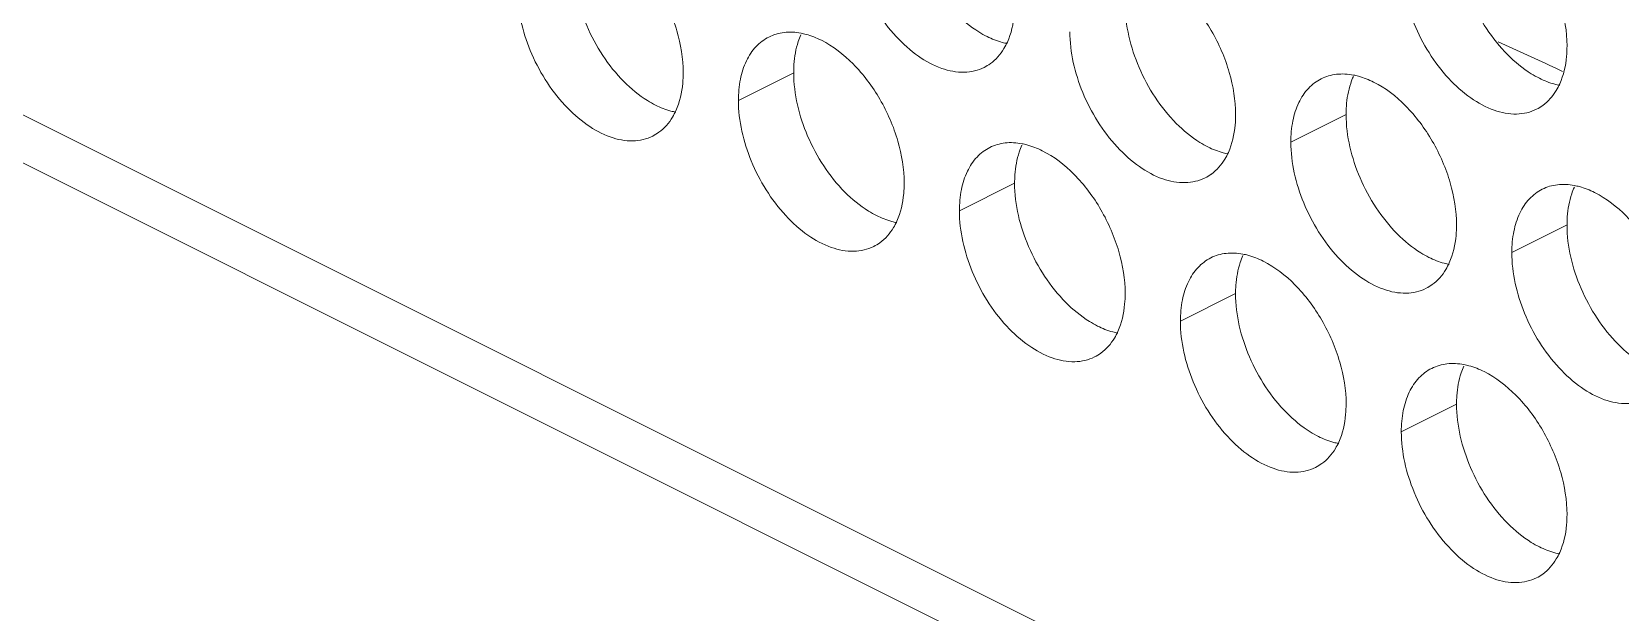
# Model space of a CAD drawing. Header units: millimetres. Extents: x 0 to 2524, y 0 to 1785.
# Drawn here: x 1853.35 to 1869.62, y 761.59 to 767.53 of the extents above; entities that cross this region are included whole.
import ezdxf

# ---------------------------------------------------------------- set-up
doc = ezdxf.new("R2010")
doc.units = ezdxf.units.MM
doc.header["$LTSCALE"] = 0.1
doc.layers.get('0').update_dxf_attribs({"lineweight": 13})
doc.layers.add('标注', color=251, linetype='Continuous', lineweight=9)

msp = doc.modelspace()

# ---------------------------------------------------------------- linework, layer by layer
for p, q in [((1809.244, 788.689), (1899.058, 743.782)), ((1899.37, 743.133), (1809.156, 788.24))]:
    msp.add_line(p, q)
at = {"layer": '标注'}
for p, q in [((1868.969, 767.154), (1869.03, 767.125)), ((1861.157, 767.112), (1860.591, 766.829)), ((1866.814, 766.684), (1866.248, 766.401)), ((1863.419, 765.981), (1862.854, 765.698)), ((1869.076, 765.553), (1868.511, 765.27)), ((1865.682, 764.85), (1865.117, 764.567)), ((1867.945, 763.718), (1867.379, 763.435))]:
    msp.add_line(p, q, dxfattribs=at)
for centre, radius, start, end in [((1861.901, 767.201), 0.734, 155.8796, 161.7803), ((1849.654, 725.947), 45.509, 64.8858, 65.7125), ((1862.905, 767.572), 0.453, 296.5256, 305.9034), ((1867.558, 766.773), 0.734, 155.8796, 161.7803), ((1868.562, 767.143), 0.453, 296.5256, 305.9034), ((1868.562, 767.143), 0.453, 296.5256, 305.9034), ((1859.511, 766.869), 0.453, 296.5256, 305.9034), ((1864.164, 766.07), 0.734, 155.8796, 161.7803), ((1865.168, 766.44), 0.453, 296.5256, 305.9034), ((1869.821, 765.641), 0.734, 155.8796, 161.7803), ((1861.774, 765.738), 0.453, 296.5256, 305.9034), ((1866.427, 764.939), 0.734, 155.8796, 161.7803), ((1867.431, 765.309), 0.453, 296.5256, 305.9034), ((1864.037, 764.606), 0.453, 296.5256, 305.9034), ((1868.689, 763.807), 0.734, 155.8796, 161.7803), ((1866.299, 763.475), 0.453, 296.5256, 305.9034), ((1868.562, 762.343), 0.453, 296.5256, 305.9034)]:
    msp.add_arc(centre, radius, start, end, dxfattribs=at)
for points, knots in [([(1868.228, 768.85), (1868.348, 768.79), (1868.579, 768.61), (1868.845, 768.252), (1869.026, 767.833), (1869.076, 767.532), (1869.076, 767.387)], [0, 0, 0, 0, 0.229676, 0.488215, 0.753207, 1, 1, 1, 1]), ([(1868.228, 768.85), (1868.348, 768.79), (1868.579, 768.61), (1868.845, 768.252), (1869.026, 767.833), (1869.076, 767.532), (1869.076, 767.387)], [0, 0, 0, 0, 0.229676, 0.488215, 0.753207, 1, 1, 1, 1]), ([(1863.108, 767.166), (1863.045, 767.135), (1862.895, 767.101), (1862.657, 767.149), (1862.419, 767.279), (1862.111, 767.557), (1861.825, 768.02), (1861.722, 768.452), (1861.722, 768.664)], [0, 0, 0, 0, 0.090718, 0.191742, 0.308104, 0.439279, 0.725532, 1, 1, 1, 1]), ([(1859.177, 768.576), (1859.298, 768.515), (1859.528, 768.335), (1859.794, 767.977), (1859.975, 767.558), (1860.025, 767.257), (1860.025, 767.112)], [0, 0, 0, 0, 0.229676, 0.488215, 0.753207, 1, 1, 1, 1]), ([(1868.469, 767.296), (1868.307, 767.459), (1868.056, 767.846), (1867.945, 768.297), (1867.945, 768.518)], [0, 0, 0, 0, 0.508684, 1, 1, 1, 1]), ([(1868.469, 767.296), (1868.307, 767.459), (1868.056, 767.846), (1867.945, 768.297), (1867.945, 768.518)], [0, 0, 0, 0, 0.508684, 1, 1, 1, 1]), ([(1859.418, 767.022), (1859.256, 767.184), (1859.005, 767.572), (1858.894, 768.022), (1858.894, 768.244)], [0, 0, 0, 0, 0.508684, 1, 1, 1, 1]), ([(1864.834, 768.147), (1864.954, 768.087), (1865.185, 767.907), (1865.451, 767.549), (1865.632, 767.13), (1865.682, 766.829), (1865.682, 766.684)], [0, 0, 0, 0, 0.229676, 0.488215, 0.753207, 1, 1, 1, 1]), ([(1868.764, 766.738), (1868.702, 766.707), (1868.552, 766.673), (1868.314, 766.72), (1868.076, 766.851), (1867.768, 767.129), (1867.482, 767.591), (1867.379, 768.024), (1867.379, 768.235)], [0, 0, 0, 0, 0.090718, 0.191742, 0.308104, 0.439279, 0.725532, 1, 1, 1, 1]), ([(1868.764, 766.738), (1868.702, 766.707), (1868.552, 766.673), (1868.314, 766.72), (1868.076, 766.851), (1867.768, 767.129), (1867.482, 767.591), (1867.379, 768.024), (1867.379, 768.235)], [0, 0, 0, 0, 0.090718, 0.191742, 0.308104, 0.439279, 0.725532, 1, 1, 1, 1]), ([(1859.713, 766.463), (1859.651, 766.432), (1859.501, 766.398), (1859.263, 766.446), (1859.025, 766.577), (1858.717, 766.854), (1858.431, 767.317), (1858.328, 767.749), (1858.328, 767.961)], [0, 0, 0, 0, 0.090718, 0.191742, 0.308104, 0.439279, 0.725532, 1, 1, 1, 1]), ([(1863.419, 767.815), (1863.419, 767.78), (1863.414, 767.647), (1863.385, 767.515), (1863.345, 767.426)], [0, 0, 0, 0, 0.268874, 1, 1, 1, 1]), ([(1865.075, 766.593), (1864.913, 766.756), (1864.662, 767.143), (1864.551, 767.594), (1864.551, 767.815)], [0, 0, 0, 0, 0.508684, 1, 1, 1, 1]), ([(1863.137, 767.483), (1863.108, 767.497), (1862.99, 767.564), (1862.885, 767.651), (1862.812, 767.725)], [0, 0, 0, 0, 0.235002, 1, 1, 1, 1]), ([(1860.591, 766.829), (1860.591, 766.902), (1860.603, 767.041), (1860.662, 767.231), (1860.761, 767.384), (1860.854, 767.454), (1860.903, 767.478)], [0, 0, 0, 0, 0.289235, 0.54966, 0.782932, 1, 1, 1, 1]), ([(1860.903, 767.478), (1860.951, 767.503), (1861.061, 767.534), (1861.175, 767.528), (1861.232, 767.517)], [0, 0, 0, 0, 0.482538, 1, 1, 1, 1]), ([(1861.232, 767.517), (1861.249, 767.513), (1861.321, 767.497), (1861.39, 767.469), (1861.44, 767.444)], [0, 0, 0, 0, 0.238696, 1, 1, 1, 1]), ([(1863.344, 767.411), (1863.327, 767.414), (1863.256, 767.431), (1863.187, 767.458), (1863.137, 767.483)], [0, 0, 0, 0, 0.238696, 1, 1, 1, 1]), ([(1865.37, 766.035), (1865.308, 766.004), (1865.158, 765.97), (1864.92, 766.017), (1864.682, 766.148), (1864.374, 766.426), (1864.088, 766.888), (1863.985, 767.321), (1863.985, 767.532)], [0, 0, 0, 0, 0.090718, 0.191742, 0.308104, 0.439279, 0.725532, 1, 1, 1, 1]), ([(1861.157, 767.112), (1861.157, 767.141), (1861.16, 767.248), (1861.179, 767.356), (1861.204, 767.431)], [0, 0, 0, 0, 0.264225, 1, 1, 1, 1]), ([(1861.44, 767.444), (1861.56, 767.384), (1861.791, 767.204), (1862.057, 766.846), (1862.238, 766.427), (1862.288, 766.126), (1862.288, 765.981)], [0, 0, 0, 0, 0.229676, 0.488215, 0.753207, 1, 1, 1, 1]), ([(1863.345, 767.426), (1863.335, 767.404), (1863.291, 767.32), (1863.227, 767.245), (1863.171, 767.205)], [0, 0, 0, 0, 0.265525, 1, 1, 1, 1]), ([(1869.076, 767.387), (1869.076, 767.351), (1869.071, 767.219), (1869.041, 767.086), (1869.002, 766.998)], [0, 0, 0, 0, 0.268874, 1, 1, 1, 1]), ([(1869.076, 767.387), (1869.076, 767.351), (1869.071, 767.219), (1869.041, 767.086), (1869.002, 766.998)], [0, 0, 0, 0, 0.268874, 1, 1, 1, 1]), ([(1868.794, 767.055), (1868.765, 767.069), (1868.647, 767.135), (1868.542, 767.223), (1868.469, 767.296)], [0, 0, 0, 0, 0.235002, 1, 1, 1, 1]), ([(1868.794, 767.055), (1868.765, 767.069), (1868.647, 767.135), (1868.542, 767.223), (1868.469, 767.296)], [0, 0, 0, 0, 0.235002, 1, 1, 1, 1]), ([(1859.743, 766.78), (1859.714, 766.794), (1859.596, 766.861), (1859.491, 766.948), (1859.418, 767.022)], [0, 0, 0, 0, 0.235002, 1, 1, 1, 1]), ([(1860.025, 767.112), (1860.025, 767.077), (1860.02, 766.944), (1859.99, 766.812), (1859.951, 766.723)], [0, 0, 0, 0, 0.268874, 1, 1, 1, 1]), ([(1861.681, 765.89), (1861.519, 766.053), (1861.268, 766.44), (1861.157, 766.891), (1861.157, 767.112)], [0, 0, 0, 0, 0.508684, 1, 1, 1, 1]), ([(1866.248, 766.401), (1866.248, 766.474), (1866.26, 766.613), (1866.319, 766.803), (1866.418, 766.955), (1866.511, 767.026), (1866.56, 767.05)], [0, 0, 0, 0, 0.289235, 0.54966, 0.782932, 1, 1, 1, 1]), ([(1866.56, 767.05), (1866.608, 767.074), (1866.718, 767.106), (1866.832, 767.099), (1866.889, 767.088)], [0, 0, 0, 0, 0.482538, 1, 1, 1, 1]), ([(1866.814, 766.684), (1866.814, 766.712), (1866.817, 766.82), (1866.836, 766.927), (1866.861, 767.002)], [0, 0, 0, 0, 0.264225, 1, 1, 1, 1]), ([(1866.889, 767.088), (1866.906, 767.085), (1866.978, 767.068), (1867.046, 767.041), (1867.096, 767.016)], [0, 0, 0, 0, 0.238696, 1, 1, 1, 1]), ([(1867.096, 767.016), (1867.217, 766.956), (1867.448, 766.775), (1867.714, 766.417), (1867.895, 765.999), (1867.945, 765.697), (1867.945, 765.553)], [0, 0, 0, 0, 0.229676, 0.488215, 0.753207, 1, 1, 1, 1]), ([(1869.001, 766.983), (1868.984, 766.986), (1868.912, 767.002), (1868.844, 767.03), (1868.794, 767.055)], [0, 0, 0, 0, 0.238696, 1, 1, 1, 1]), ([(1869.001, 766.983), (1868.984, 766.986), (1868.912, 767.002), (1868.844, 767.03), (1868.794, 767.055)], [0, 0, 0, 0, 0.238696, 1, 1, 1, 1]), ([(1869.002, 766.998), (1868.991, 766.975), (1868.948, 766.891), (1868.884, 766.817), (1868.828, 766.776)], [0, 0, 0, 0, 0.265525, 1, 1, 1, 1]), ([(1869.002, 766.998), (1868.991, 766.975), (1868.948, 766.891), (1868.884, 766.817), (1868.828, 766.776)], [0, 0, 0, 0, 0.265525, 1, 1, 1, 1]), ([(1861.976, 765.332), (1861.914, 765.301), (1861.764, 765.267), (1861.526, 765.315), (1861.287, 765.445), (1860.98, 765.723), (1860.694, 766.185), (1860.591, 766.618), (1860.591, 766.829)], [0, 0, 0, 0, 0.090718, 0.191742, 0.308104, 0.439279, 0.725532, 1, 1, 1, 1]), ([(1859.95, 766.708), (1859.933, 766.711), (1859.861, 766.728), (1859.793, 766.755), (1859.743, 766.78)], [0, 0, 0, 0, 0.238696, 1, 1, 1, 1]), ([(1859.951, 766.723), (1859.94, 766.701), (1859.897, 766.617), (1859.833, 766.542), (1859.777, 766.502)], [0, 0, 0, 0, 0.265525, 1, 1, 1, 1]), ([(1865.682, 766.684), (1865.682, 766.648), (1865.677, 766.516), (1865.647, 766.383), (1865.608, 766.295)], [0, 0, 0, 0, 0.268874, 1, 1, 1, 1]), ([(1867.337, 765.462), (1867.176, 765.625), (1866.925, 766.012), (1866.814, 766.462), (1866.814, 766.684)], [0, 0, 0, 0, 0.508684, 1, 1, 1, 1]), ([(1865.399, 766.352), (1865.371, 766.366), (1865.253, 766.432), (1865.148, 766.52), (1865.075, 766.593)], [0, 0, 0, 0, 0.235002, 1, 1, 1, 1]), ([(1862.854, 765.698), (1862.854, 765.771), (1862.866, 765.91), (1862.925, 766.1), (1863.024, 766.252), (1863.117, 766.323), (1863.166, 766.347)], [0, 0, 0, 0, 0.289235, 0.54966, 0.782932, 1, 1, 1, 1]), ([(1863.166, 766.347), (1863.214, 766.371), (1863.324, 766.403), (1863.438, 766.396), (1863.495, 766.385)], [0, 0, 0, 0, 0.482538, 1, 1, 1, 1]), ([(1863.495, 766.385), (1863.512, 766.382), (1863.583, 766.365), (1863.652, 766.338), (1863.702, 766.313)], [0, 0, 0, 0, 0.238696, 1, 1, 1, 1]), ([(1865.607, 766.28), (1865.59, 766.283), (1865.518, 766.3), (1865.449, 766.327), (1865.399, 766.352)], [0, 0, 0, 0, 0.238696, 1, 1, 1, 1]), ([(1867.633, 764.904), (1867.57, 764.872), (1867.421, 764.838), (1867.183, 764.886), (1866.944, 765.017), (1866.637, 765.294), (1866.351, 765.757), (1866.248, 766.189), (1866.248, 766.401)], [0, 0, 0, 0, 0.090718, 0.191742, 0.308104, 0.439279, 0.725532, 1, 1, 1, 1]), ([(1863.419, 765.981), (1863.419, 766.009), (1863.423, 766.117), (1863.442, 766.224), (1863.467, 766.299)], [0, 0, 0, 0, 0.264225, 1, 1, 1, 1]), ([(1863.702, 766.313), (1863.823, 766.253), (1864.054, 766.072), (1864.32, 765.714), (1864.501, 765.296), (1864.551, 764.995), (1864.551, 764.85)], [0, 0, 0, 0, 0.229676, 0.488215, 0.753207, 1, 1, 1, 1]), ([(1865.608, 766.295), (1865.597, 766.272), (1865.554, 766.188), (1865.49, 766.114), (1865.434, 766.073)], [0, 0, 0, 0, 0.265525, 1, 1, 1, 1]), ([(1862.005, 765.649), (1861.977, 765.663), (1861.859, 765.73), (1861.753, 765.817), (1861.681, 765.89)], [0, 0, 0, 0, 0.235002, 1, 1, 1, 1]), ([(1862.288, 765.981), (1862.288, 765.945), (1862.282, 765.813), (1862.253, 765.68), (1862.214, 765.592)], [0, 0, 0, 0, 0.268874, 1, 1, 1, 1]), ([(1863.943, 764.759), (1863.782, 764.922), (1863.531, 765.309), (1863.419, 765.759), (1863.419, 765.981)], [0, 0, 0, 0, 0.508684, 1, 1, 1, 1]), ([(1868.511, 765.27), (1868.511, 765.343), (1868.523, 765.481), (1868.582, 765.672), (1868.681, 765.824), (1868.774, 765.894), (1868.823, 765.919)], [0, 0, 0, 0, 0.289235, 0.54966, 0.782932, 1, 1, 1, 1]), ([(1868.823, 765.919), (1868.871, 765.943), (1868.981, 765.975), (1869.095, 765.968), (1869.151, 765.957)], [0, 0, 0, 0, 0.482538, 1, 1, 1, 1]), ([(1869.076, 765.553), (1869.076, 765.581), (1869.08, 765.688), (1869.099, 765.796), (1869.124, 765.871)], [0, 0, 0, 0, 0.264225, 1, 1, 1, 1]), ([(1869.151, 765.957), (1869.169, 765.954), (1869.24, 765.937), (1869.309, 765.91), (1869.359, 765.885)], [0, 0, 0, 0, 0.238696, 1, 1, 1, 1]), ([(1869.359, 765.885), (1869.48, 765.824), (1869.71, 765.644), (1869.977, 765.286), (1870.158, 764.867), (1870.208, 764.566), (1870.208, 764.421)], [0, 0, 0, 0, 0.229676, 0.488215, 0.753207, 1, 1, 1, 1]), ([(1864.239, 764.201), (1864.176, 764.169), (1864.026, 764.135), (1863.789, 764.183), (1863.55, 764.314), (1863.242, 764.591), (1862.956, 765.054), (1862.854, 765.486), (1862.854, 765.698)], [0, 0, 0, 0, 0.090718, 0.191742, 0.308104, 0.439279, 0.725532, 1, 1, 1, 1]), ([(1862.213, 765.577), (1862.196, 765.58), (1862.124, 765.597), (1862.055, 765.624), (1862.005, 765.649)], [0, 0, 0, 0, 0.238696, 1, 1, 1, 1]), ([(1862.214, 765.592), (1862.203, 765.569), (1862.16, 765.485), (1862.096, 765.411), (1862.04, 765.37)], [0, 0, 0, 0, 0.265525, 1, 1, 1, 1]), ([(1867.945, 765.553), (1867.945, 765.517), (1867.939, 765.385), (1867.91, 765.252), (1867.87, 765.164)], [0, 0, 0, 0, 0.268874, 1, 1, 1, 1]), ([(1869.6, 764.33), (1869.439, 764.493), (1869.188, 764.88), (1869.076, 765.331), (1869.076, 765.553)], [0, 0, 0, 0, 0.508684, 1, 1, 1, 1]), ([(1867.662, 765.22), (1867.634, 765.235), (1867.516, 765.301), (1867.41, 765.388), (1867.337, 765.462)], [0, 0, 0, 0, 0.235002, 1, 1, 1, 1]), ([(1865.117, 764.567), (1865.117, 764.64), (1865.129, 764.779), (1865.188, 764.969), (1865.287, 765.121), (1865.38, 765.191), (1865.428, 765.216)], [0, 0, 0, 0, 0.289235, 0.54966, 0.782932, 1, 1, 1, 1]), ([(1865.428, 765.216), (1865.477, 765.24), (1865.587, 765.272), (1865.701, 765.265), (1865.757, 765.254)], [0, 0, 0, 0, 0.482538, 1, 1, 1, 1]), ([(1865.757, 765.254), (1865.775, 765.251), (1865.846, 765.234), (1865.915, 765.207), (1865.965, 765.182)], [0, 0, 0, 0, 0.238696, 1, 1, 1, 1]), ([(1867.87, 765.148), (1867.853, 765.152), (1867.781, 765.168), (1867.712, 765.195), (1867.662, 765.22)], [0, 0, 0, 0, 0.238696, 1, 1, 1, 1]), ([(1869.896, 763.772), (1869.833, 763.741), (1869.683, 763.707), (1869.445, 763.755), (1869.207, 763.885), (1868.899, 764.163), (1868.613, 764.626), (1868.511, 765.058), (1868.511, 765.27)], [0, 0, 0, 0, 0.090718, 0.191742, 0.308104, 0.439279, 0.725532, 1, 1, 1, 1]), ([(1865.682, 764.85), (1865.682, 764.878), (1865.686, 764.985), (1865.705, 765.093), (1865.73, 765.168)], [0, 0, 0, 0, 0.264225, 1, 1, 1, 1]), ([(1865.965, 765.182), (1866.086, 765.121), (1866.316, 764.941), (1866.582, 764.583), (1866.764, 764.164), (1866.814, 763.863), (1866.814, 763.718)], [0, 0, 0, 0, 0.229676, 0.488215, 0.753207, 1, 1, 1, 1]), ([(1867.87, 765.164), (1867.86, 765.141), (1867.817, 765.057), (1867.753, 764.983), (1867.696, 764.942)], [0, 0, 0, 0, 0.265525, 1, 1, 1, 1]), ([(1864.268, 764.517), (1864.24, 764.532), (1864.122, 764.598), (1864.016, 764.686), (1863.943, 764.759)], [0, 0, 0, 0, 0.235002, 1, 1, 1, 1]), ([(1864.551, 764.85), (1864.551, 764.814), (1864.545, 764.682), (1864.516, 764.549), (1864.476, 764.461)], [0, 0, 0, 0, 0.268874, 1, 1, 1, 1]), ([(1866.206, 763.628), (1866.044, 763.79), (1865.793, 764.177), (1865.682, 764.628), (1865.682, 764.85)], [0, 0, 0, 0, 0.508684, 1, 1, 1, 1]), ([(1866.502, 763.069), (1866.439, 763.038), (1866.289, 763.004), (1866.051, 763.052), (1865.813, 763.182), (1865.505, 763.46), (1865.219, 763.923), (1865.117, 764.355), (1865.117, 764.567)], [0, 0, 0, 0, 0.090718, 0.191742, 0.308104, 0.439279, 0.725532, 1, 1, 1, 1]), ([(1864.476, 764.445), (1864.459, 764.449), (1864.387, 764.465), (1864.318, 764.492), (1864.268, 764.517)], [0, 0, 0, 0, 0.238696, 1, 1, 1, 1]), ([(1864.476, 764.461), (1864.466, 764.438), (1864.423, 764.354), (1864.359, 764.28), (1864.302, 764.239)], [0, 0, 0, 0, 0.265525, 1, 1, 1, 1]), ([(1869.925, 764.089), (1869.896, 764.103), (1869.779, 764.17), (1869.673, 764.257), (1869.6, 764.33)], [0, 0, 0, 0, 0.235002, 1, 1, 1, 1]), ([(1867.379, 763.435), (1867.379, 763.508), (1867.391, 763.647), (1867.45, 763.837), (1867.55, 763.99), (1867.642, 764.06), (1867.691, 764.084)], [0, 0, 0, 0, 0.289235, 0.54966, 0.782932, 1, 1, 1, 1]), ([(1867.691, 764.084), (1867.74, 764.108), (1867.85, 764.14), (1867.963, 764.133), (1868.02, 764.123)], [0, 0, 0, 0, 0.482538, 1, 1, 1, 1]), ([(1868.02, 764.123), (1868.037, 764.119), (1868.109, 764.103), (1868.178, 764.075), (1868.228, 764.05)], [0, 0, 0, 0, 0.238696, 1, 1, 1, 1]), ([(1868.228, 764.05), (1868.348, 763.99), (1868.579, 763.81), (1868.845, 763.452), (1869.026, 763.033), (1869.076, 762.732), (1869.076, 762.587)], [0, 0, 0, 0, 0.229676, 0.488215, 0.753207, 1, 1, 1, 1]), ([(1867.945, 763.718), (1867.945, 763.747), (1867.949, 763.854), (1867.967, 763.961), (1867.992, 764.037)], [0, 0, 0, 0, 0.264225, 1, 1, 1, 1]), ([(1866.531, 763.386), (1866.502, 763.4), (1866.384, 763.467), (1866.279, 763.554), (1866.206, 763.628)], [0, 0, 0, 0, 0.235002, 1, 1, 1, 1]), ([(1866.814, 763.718), (1866.814, 763.683), (1866.808, 763.55), (1866.779, 763.418), (1866.739, 763.329)], [0, 0, 0, 0, 0.268874, 1, 1, 1, 1]), ([(1868.469, 762.496), (1868.307, 762.659), (1868.056, 763.046), (1867.945, 763.497), (1867.945, 763.718)], [0, 0, 0, 0, 0.508684, 1, 1, 1, 1]), ([(1868.764, 761.938), (1868.702, 761.907), (1868.552, 761.873), (1868.314, 761.92), (1868.076, 762.051), (1867.768, 762.329), (1867.482, 762.791), (1867.379, 763.224), (1867.379, 763.435)], [0, 0, 0, 0, 0.090718, 0.191742, 0.308104, 0.439279, 0.725532, 1, 1, 1, 1]), ([(1866.738, 763.314), (1866.721, 763.317), (1866.65, 763.334), (1866.581, 763.361), (1866.531, 763.386)], [0, 0, 0, 0, 0.238696, 1, 1, 1, 1]), ([(1866.739, 763.329), (1866.729, 763.306), (1866.685, 763.222), (1866.621, 763.148), (1866.565, 763.108)], [0, 0, 0, 0, 0.265525, 1, 1, 1, 1]), ([(1869.076, 762.587), (1869.076, 762.551), (1869.071, 762.419), (1869.041, 762.286), (1869.002, 762.198)], [0, 0, 0, 0, 0.268874, 1, 1, 1, 1]), ([(1868.794, 762.255), (1868.765, 762.269), (1868.647, 762.335), (1868.542, 762.423), (1868.469, 762.496)], [0, 0, 0, 0, 0.235002, 1, 1, 1, 1]), ([(1869.001, 762.183), (1868.984, 762.186), (1868.912, 762.202), (1868.844, 762.23), (1868.794, 762.255)], [0, 0, 0, 0, 0.238696, 1, 1, 1, 1]), ([(1869.002, 762.198), (1868.991, 762.175), (1868.948, 762.091), (1868.884, 762.017), (1868.828, 761.976)], [0, 0, 0, 0, 0.265525, 1, 1, 1, 1])]:
    msp.add_open_spline(points, degree=3, knots=knots, dxfattribs=at)

doc.saveas('drawing.dxf')
